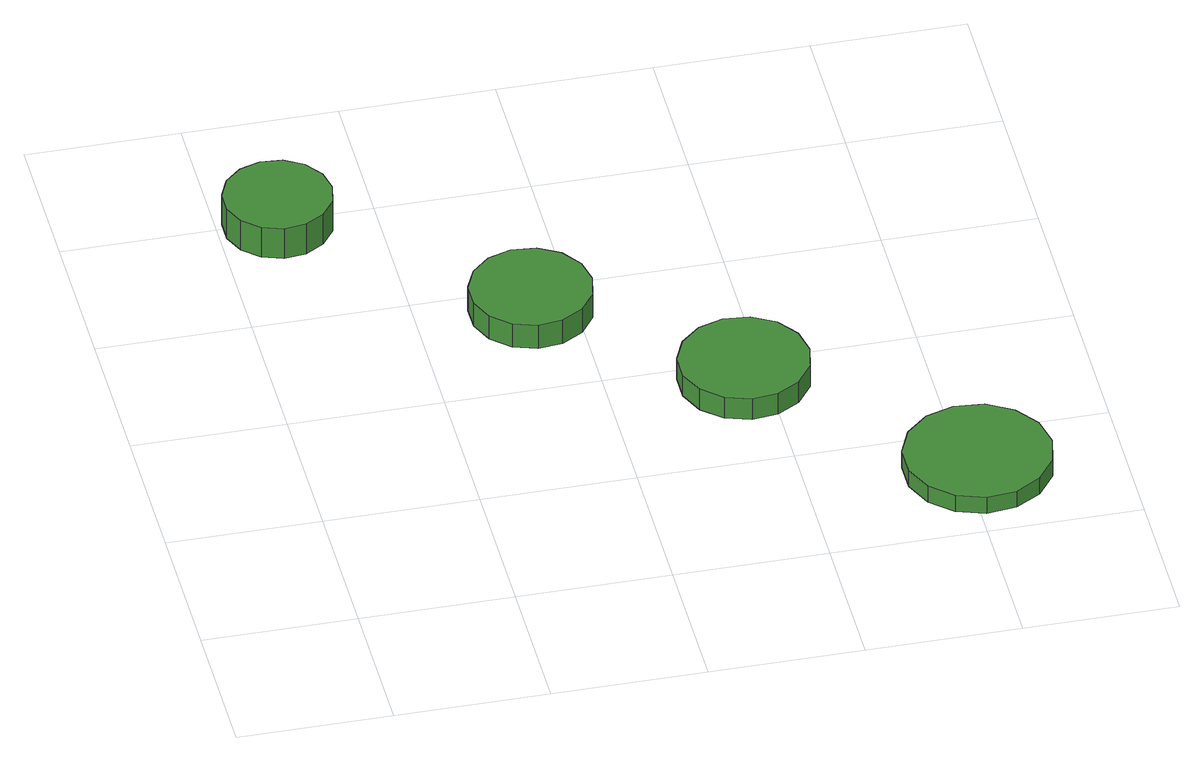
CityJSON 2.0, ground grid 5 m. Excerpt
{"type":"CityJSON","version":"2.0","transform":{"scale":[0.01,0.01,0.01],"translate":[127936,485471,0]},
"CityObjects":{
"tree1":{"type":"SolitaryVegetationObject","attributes":{"function":"something"},"geometry":[{"type":"MultiSurface","lod":"1","boundaries":[[[0,1,2,3,4,5,6,7,8,9,10,11,12,13,14]],[[15,16,17,18,19,20,21,22,23,24,25,26,27,28,29]],[[0,29,28,1]],[[1,28,27,2]],[[2,27,26,3]],[[3,26,25,4]],[[4,25,24,5]],[[5,24,23,6]],[[6,23,22,7]],[[7,22,21,8]],[[8,21,20,9]],[[9,20,19,10]],[[10,19,18,11]],[[11,18,17,12]],[[12,17,16,13]],[[13,16,15,14]],[[14,15,29,0]]]}]},
"tree2":{"type":"SolitaryVegetationObject","attributes":{"function":"something"},"geometry":[{"type":"MultiSurface","lod":"1","boundaries":[[[30,31,32,33,34,35,36,37,38,39,40,41,42,43,44]],[[45,46,47,48,49,50,51,52,53,54,55,56,57,58,59]],[[30,59,58,31]],[[31,58,57,32]],[[32,57,56,33]],[[33,56,55,34]],[[34,55,54,35]],[[35,54,53,36]],[[36,53,52,37]],[[37,52,51,38]],[[38,51,50,39]],[[39,50,49,40]],[[40,49,48,41]],[[41,48,47,42]],[[42,47,46,43]],[[43,46,45,44]],[[44,45,59,30]]]}]},
"tree3":{"type":"SolitaryVegetationObject","attributes":{"function":"something"},"geometry":[{"type":"MultiSurface","lod":"1","boundaries":[[[60,61,62,63,64,65,66,67,68,69,70,71,72,73,74]],[[75,76,77,78,79,80,81,82,83,84,85,86,87,88,89]],[[60,89,88,61]],[[61,88,87,62]],[[62,87,86,63]],[[63,86,85,64]],[[64,85,84,65]],[[65,84,83,66]],[[66,83,82,67]],[[67,82,81,68]],[[68,81,80,69]],[[69,80,79,70]],[[70,79,78,71]],[[71,78,77,72]],[[72,77,76,73]],[[73,76,75,74]],[[74,75,89,60]]]}]},
"tree4":{"type":"SolitaryVegetationObject","attributes":{"function":"something"},"geometry":[{"type":"MultiSurface","lod":"1","boundaries":[[[90,91,92,93,94,95,96,97,98,99,100,101,102,103,104]],[[105,106,107,108,109,110,111,112,113,114,115,116,117,118,119]],[[90,119,118,91]],[[91,118,117,92]],[[92,117,116,93]],[[93,116,115,94]],[[94,115,114,95]],[[95,114,113,96]],[[96,113,112,97]],[[97,112,111,98]],[[98,111,110,99]],[[99,110,109,100]],[[100,109,108,101]],[[101,108,107,102]],[[102,107,106,103]],[[103,106,105,104]],[[104,105,119,90]]]}]}
},
"vertices":[
[365,1989,141],[350,2059,141],[307,2118,141],[245,2154,141],[173,2161,141],[105,2139,141],[51,2091,141],[22,2025,141],[22,1953,141],[51,1887,141],[105,1839,141],[173,1816,141],[245,1824,141],[307,1860,141],[350,1918,141],[350,1918,24],[307,1860,24],[245,1824,24],[173,1816,24],[105,1839,24],[51,1887,24],[22,1953,24],[22,2025,24],[51,2091,24],[105,2139,24],[173,2161,24],[245,2154,24],[307,2118,24],[350,2059,24],[365,1989,24],
[1058,1395,116],[1041,1475,116],[993,1541,116],[923,1581,116],[842,1590,116],[765,1565,116],[705,1510,116],[672,1436,116],[672,1355,116],[705,1281,116],[765,1226,116],[842,1201,116],[923,1210,116],[993,1250,116],[1041,1316,116],[1041,1316,24],[993,1250,24],[923,1210,24],[842,1201,24],[765,1226,24],[705,1281,24],[672,1355,24],[672,1436,24],[705,1510,24],[765,1565,24],[842,1590,24],[923,1581,24],[993,1541,24],[1041,1475,24],[1058,1395,24],
[1641,914,105],[1623,999,105],[1572,1069,105],[1497,1112,105],[1411,1121,105],[1328,1094,105],[1264,1036,105],[1228,957,105],[1228,871,105],[1264,791,105],[1328,733,105],[1411,707,105],[1497,716,105],[1572,759,105],[1623,829,105],[1623,829,24],[1572,759,24],[1497,716,24],[1411,707,24],[1328,733,24],[1264,791,24],[1228,871,24],[1228,957,24],[1264,1036,24],[1328,1094,24],[1411,1121,24],[1497,1112,24],[1572,1069,24],[1623,999,24],[1641,914,24],
[2279,321,88],[2258,417,88],[2200,496,88],[2115,546,88],[2017,556,88],[1924,526,88],[1851,460,88],[1811,370,88],[1811,272,88],[1851,182,88],[1924,116,88],[2017,86,88],[2115,96,88],[2200,145,88],[2258,225,88],[2258,225,25],[2200,145,25],[2115,96,25],[2017,86,25],[1924,116,25],[1851,182,25],[1811,272,25],[1811,370,25],[1851,460,25],[1924,526,25],[2017,556,25],[2115,546,25],[2200,496,25],[2258,417,25],[2279,321,25]
]}
